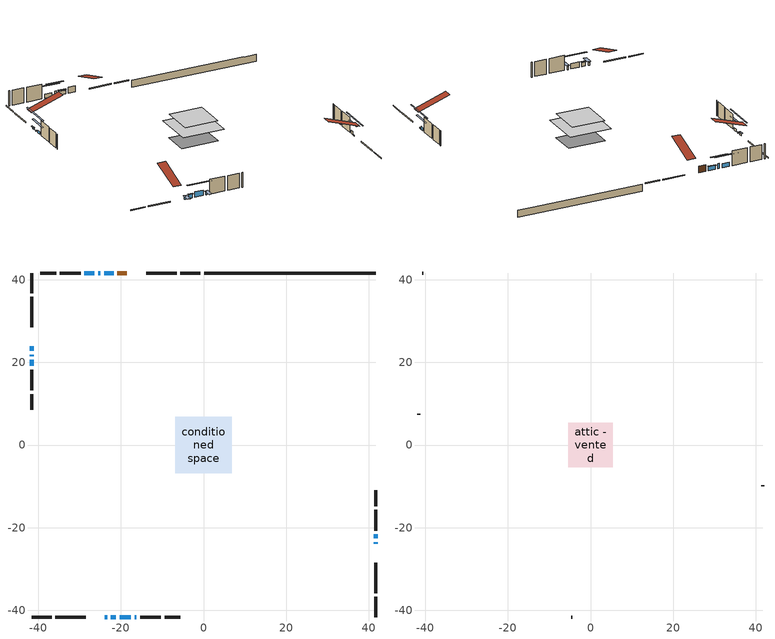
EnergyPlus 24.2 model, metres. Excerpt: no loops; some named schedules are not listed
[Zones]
conditioned space
 floor outside (Floor1 construction): -1.15,-1.15 -1.15,1.15 1.15,1.15 1.15,-1.15 z0.31
 floor adiabatic (AdiabaticFloorConstruction): -6.85,-6.85 -6.85,6.85 6.85,6.85 6.85,-6.85 z2.75
 floor foundation (Slab1 construction): -6.1,-4.27 -6.1,4.27 6.1,4.27 6.1,-4.27 z-1.98
 wall outside (RimJoist1 construction): -0.75,41.64 -5.6,41.64 / -41.64,-41.64 -36.78,-41.64 / -41.64,41.64 -41.64,36.78 / 41.64,-41.64 41.64,-36.78 z0.31:0.61
 wall outside (RimJoist2 construction): -6.53,41.64 -13.91,41.64 / -35.85,-41.64 -28.48,-41.64 / -41.64,35.85 -41.64,28.48 / 41.64,-35.85 41.64,-28.48 z0.31:0.61
 wall outside (AdiabaticWallConstruction 1): -18.52,41.64 -20.86,41.64 z0.31:2.34
 wall outside (AdiabaticWallConstruction): -23.86,-41.64 -23.35,-41.64 z0.31:1.23; -21.78,41.64 -24.05,41.64 z0.31:1.57; -22.42,-41.64 -21.25,-41.64 z0.31:1.61; -41.64,23.86 -41.64,22.77 z0.31:0.92; 41.64,-23.86 41.64,-23.56 / -41.64,21.84 -41.64,21.54 z0.31:0.65; -24.98,41.64 -25.49,41.64 z0.31:1.94; 41.64,-22.63 41.64,-21.63 z0.31:1.42; -26.42,41.64 -28.82,41.64 z0.31:1.64; -20.32,-41.64 -17.58,-41.64 z0.31:2.09; -16.65,-41.64 -16.29,-41.64 z0.31:1.33; -41.64,20.61 -41.64,19.19 z0.31:1.1
 wall outside (Wall1 construction): -29.75,41.64 -34.75,41.64 / -15.36,-41.64 -10.36,-41.64 / -41.64,18.27 -41.64,13.27 / 41.64,-20.7 41.64,-15.7 z0.31:5.19
 wall outside (Wall2 construction): -35.68,41.64 -39.54,41.64 / -9.43,-41.64 -5.57,-41.64 / -41.64,12.34 -41.64,8.47 / 41.64,-14.77 41.64,-10.91 z0.31:5.19
 wall foundation (FoundationWall1 construction): 0.18,41.64,-1.98 0.18,41.64,0.31 37.49,41.64,0.31 37.49,41.64,0.26 41.64,41.64,0.26 41.64,41.64,-1.98
 window (WindowConstruction 8): -23.86,-41.64 -23.35,-41.64 z0.31:1.22
 window (WindowConstruction 5): -21.78,41.64 -24.05,41.64 z0.31:1.57
 window (WindowConstruction 6): -22.42,-41.64 -21.25,-41.64 z0.31:1.61
 window (WindowConstruction 7): -41.64,23.86 -41.64,22.77 z0.31:0.92
 window (WindowConstruction 10): 41.64,-23.86 41.64,-23.56 z0.31:0.64
 window (WindowConstruction 11): -41.64,21.84 -41.64,21.54 z0.31:0.64
 window (WindowConstruction 9): -24.98,41.64 -25.49,41.64 z0.31:1.93
 window (WindowConstruction): 41.64,-22.63 41.64,-21.63 z0.31:1.42
 window (WindowConstruction 1): -26.42,41.64 -28.82,41.64 z0.31:1.64
 window (WindowConstruction 2): -20.32,-41.64 -17.58,-41.64 z0.31:2.09
 window (WindowConstruction 3): -16.65,-41.64 -16.29,-41.64 z0.31:1.32
 window (WindowConstruction 4): -41.64,20.61 -41.64,19.2 z0.31:1.1
 door (Door): -18.52,41.64 -20.86,41.64 z0.31:2.34
 ceiling adiabatic (AdiabaticFloorConstruction): 6.85,-6.85 6.85,6.85 -6.85,6.85 -6.85,-6.85 z2.75
attic - vented
 floor to conditioned space (Floor2 construction Reversed): -5.38,-5.38 -5.38,5.38 5.38,5.38 5.38,-5.38 z5.19
 wall outside (Wall3 construction): -40.47,41.64 -40.71,41.64 / -4.64,-41.64 -4.4,-41.64 / -41.64,7.55 -41.64,7.31 / 41.64,-9.98 41.64,-9.74 z0.31:5.19
 roof outside (Roof1 construction): -17.6,41.64,5.19 -17.6,31.16,8.68 -14.83,31.16,8.68 -14.83,41.64,5.19; -24.79,-41.64,5.19 -24.79,-31.16,8.68 -27.55,-31.16,8.68 -27.55,-41.64,5.19; -41.64,24.79,5.19 -31.16,24.79,8.68 -31.16,27.55,8.68 -41.64,27.55,5.19; 41.64,-24.79,5.19 31.16,-24.79,8.68 31.16,-27.55,8.68 41.64,-27.55,5.19
shading: -23.05,-41.64 -24.16,-41.64 -24.16,-44.38 -23.05,-44.38 z1.52; -24.25,41.64 -21.58,41.64 -21.58,42.05 -24.25,42.05 z1.77; -21.05,-41.64 -22.62,-41.64 -22.62,-42.05 -21.05,-42.05 z1.81; -41.64,22.57 -41.64,24.06 -42.05,24.06 -42.05,22.57 z1.12; 41.64,-18.31 41.64,-29.11 42.05,-29.11 42.05,-18.31 z5.89; -41.64,16.29 -41.64,27.09 -42.05,27.09 -42.05,16.29 z5.89; -28.13,41.64 -22.34,41.64 -22.34,42.05 -28.13,42.05 z4.57; 41.64,-18.99 41.64,-25.27 42.05,-25.27 42.05,-18.99 z4.06; -31.46,41.64 -23.78,41.64 -23.78,42.05 -31.46,42.05 z4.28; -14.94,-41.64 -22.96,-41.64 -22.96,-42.05 -14.94,-42.05 z4.73; -15.99,-41.64 -16.95,-41.64 -16.95,-44.38 -15.99,-44.38 z1.62; -41.64,16.56 -41.64,23.25 -42.05,23.25 -42.05,16.56 z3.74
[Building]
Building 1: Terrain=Suburbs
[Site:Location]
Regina Intl AP_SK: Latitude {deg}=50.43; Longitude {deg}=-104.67; Time Zone {hr}=-6; Elevation {m}=578; Keep Site Location Information=Yes
[Site:GroundTemperature:Shallow]
-2.28208, -4.75844, -4.95676, -3.7816, 0.936024, 5.63167, 9.70254, 12.2813, 12.5004, 10.403, 6.43594, 1.88434
[Site:WaterMainsTemperature]
Calculation Method=Schedule; Temperature Schedule=mains temperature schedule
[Material] Roughness=Rough; Thermal Absorptance=0.9
Name | Thickness {m} | Conductivity {W/m-K} | Density {kg/m3} | Specific Heat {J/kg-K} | Solar Absorptance | Visible Absorptance
asphalt or fiberglass shingles | 0.00635 | 0.162714 | 1121.4 | 1465.45 | 0.84 | 0.84
ceiling loosefill ins | 0.338667 | 0.0480833 | 16.02 | 1046.75 | 0.7 | 0.7
ceiling stud and cavity | 0.1397 | 1.18408 | 65.682 | 1177.47 | 0.7 | 0.7
concrete 4.0 in. | 0.1016 | 1.803125 | 2242.8 | 837.4 | 0.7 | 0.7
concrete 8.0 in. | 0.2032 | 1.803125 | 2242.8 | 837.4 | 0.7 | 0.7
door material | 0.04445 | 0.0451087 | 512.64 | 1214.23 | 0.7 | 0.7
exterior vertical ins | 0.0474939 | 0.029427 | 32.04 | 1214.23 | 0.7 | 0.7
floor covering | 0.0127 | 0.0433444 | 54.468 | 1339.84 | 0.6 | 0.6
floor rigid ins; rim joist rigid ins; wall rigid ins | 0.051816 | 0.029427 | 32.04 | 1214.23 | 0.7 | 0.7
floor rigid ins 1; wall rigid ins 1 | 0.512978 | 0.029427 | 32.04 | 1214.23 | 0.7 | 0.7
floor stud and cavity | 0.1397 | 0.0878408 | 92.3553 | 1139.71 | 0.7 | 0.7
floor stud and cavity 1 | 0.1397 | 1.75129 | 37.0049 | 1207.88 | 0.7 | 0.7
furniture material conditioned space 1 | 0.1524 | 0.115458 | 640.8 | 1214.23 | 0.6 | 0.6
gypsum board | 0.0127 | 0.160291 | 801 | 837.4 | 0.6 | 0.6
gypsum board 1 | 0.0127 | 0.160291 | 801 | 837.4 | 0.7 | 0.7
osb sheathing 0.5 in. | 0.0127 | 0.115458 | 512.64 | 1214.23 | 0.7 | 0.7
osb sheathing 0.75 in. | 0.01905 | 0.115458 | 512.64 | 1214.23 | 0.7 | 0.7
osb sheathing 2.0 in. | 0.0508 | 0.115458 | 512.64 | 1214.23 | 0.7 | 0.7
rim joist stud and cavity | 0.0508 | 0.0443451 | 125.044 | 1163.47 | 0.6 | 0.6
wall stud and cavity | 0.1397 | 0.252675 | 139.0536 | 1170.24 | 0.7 | 0.7
wall stud and cavity 1 | 0.1397 | 0.266242 | 139.0536 | 1170.24 | 0.7 | 0.7
wall stud and cavity 2 | 0.0889 | 6.1454 | 50.32683 | 1063.81 | 0.6 | 0.6
wall stud and cavity 3 | 0.0889 | 0.380278 | 52.3479 | 1209.89 | 0.7 | 0.7
wall stud and cavity 4 | 0.0889 | 0.391764 | 83.0341 | 1211.67 | 0.7 | 0.7
wood siding | 0.0254 | 0.102417 | 544.68 | 1172.36 | 0.4 | 0.4
wood siding 1 | 0.00254 | 0.102417 | 544.68 | 1172.36 | 0.4 | 0.4
wood siding 2; wood siding 3; wood siding 4 | 0.0254 | 0.102417 | 544.68 | 1172.36 | 0.7 | 0.7
[WindowMaterial:SimpleGlazingSystem]
Name | U-Factor {W/m2-K} | Solar Heat Gain Coefficient
WindowMaterial | 2.93496 | 0.65
WindowMaterial 1 | 2.91679 | 0.67
WindowMaterial 10 | 3.26144 | 0.43
WindowMaterial 2 | 2.875907 | 0.71
WindowMaterial 3 | 3.0383 | 0.55
WindowMaterial 4 | 2.975272 | 0.61
WindowMaterial 5 | 2.9219 | 0.66
WindowMaterial 6 | 2.91963 | 0.67
WindowMaterial 7 | 3.0082 | 0.57
WindowMaterial 8 | 4.49016 | 0.64
WindowMaterial 9 | 4.50663 | 0.66
[Construction]
AdiabaticFloorConstruction: floor stud and cavity 1, floor rigid ins 1, osb sheathing 0.75 in., floor covering
AdiabaticWallConstruction: wood siding 3, wall rigid ins 1, wall stud and cavity 3, gypsum board
AdiabaticWallConstruction 1: wood siding 4, wall rigid ins 1, wall stud and cavity 3, gypsum board
Door: door material
Floor1 construction: floor stud and cavity, floor rigid ins, osb sheathing 0.75 in., floor covering
Floor2 construction Reversed: gypsum board, ceiling stud and cavity, ceiling loosefill ins
FoundationWall1 construction: concrete 8.0 in., gypsum board 1
furniture construction conditioned space 1: furniture material conditioned space 1
PartitionWallConstruction: gypsum board, wall stud and cavity 4, gypsum board
RimJoist1 construction; RimJoist2 construction: wood siding 2, rim joist rigid ins, osb sheathing 2.0 in., rim joist stud and cavity
Roof1 construction: asphalt or fiberglass shingles
Slab1 construction: concrete 4.0 in.
Wall1 construction: wood siding, wall rigid ins, osb sheathing 0.5 in., wall stud and cavity, gypsum board
Wall2 construction: wood siding, wall rigid ins, osb sheathing 0.5 in., wall stud and cavity 1, gypsum board
Wall3 construction: wood siding 1, wall stud and cavity 2
WindowConstruction: WindowMaterial
WindowConstruction 1: WindowMaterial 1
WindowConstruction 10; WindowConstruction 11: WindowMaterial 10
WindowConstruction 2: WindowMaterial 2
WindowConstruction 3: WindowMaterial 3
WindowConstruction 4: WindowMaterial 4
WindowConstruction 5: WindowMaterial 5
WindowConstruction 6: WindowMaterial 6
WindowConstruction 7: WindowMaterial 7
WindowConstruction 8: WindowMaterial 8
WindowConstruction 9: WindowMaterial 9
[Zone] Multiplier=1; Part of Total Floor Area=Yes
Name | Volume {m3}
attic - vented | 65.6002
conditioned space | 728.8
[Space]
Name | Zone | Volume {m3}
attic - vented 1 | attic - vented | 65.6002
conditioned space 1 | conditioned space | 728.8
[ZoneInfiltration:EffectiveLeakageArea]
infil attic - vented 1: Zone or Space=attic - vented 1; Schedule=Always On Discrete; Effective Air Leakage Area {cm2}=3654; Stack Coefficient=0.00058198; Wind Coefficient=1.62995e-05
[ZoneMixing]
whole house fan mix: Zone or Space=attic - vented; Schedule=Always On Continuous; Design Flow Rate Calculation Method=Flow/Zone; Design Flow Rate {m3/s}=0; Source Zone or Space=conditioned space
[SurfaceProperty:ExposedFoundationPerimeter]
Slab1: Exposed Perimeter Calculation Method=TotalExposedPerimeter; Total Exposed Perimeter {m}=41.454
[InternalMass] Zone or ZoneList=conditioned space; Space or SpaceList=conditioned space 1
Name | Construction | Surface Area {m2}
furniture mass conditioned space 1 | furniture construction conditioned space 1 | 118.724
partition wall mass | PartitionWallConstruction | 296.81
[Lights]
interior lighting: Zone or ZoneList or Space or SpaceList=conditioned space 1; Schedule=interior lighting schedule; Design Level Calculation Method=LightingLevel; Lighting Level {W}=343.2; Return Air Fraction=0; Fraction Radiant=0.6; Fraction Visible=0.2; Fraction Replaceable=1
[People]
occupants: Zone or ZoneList or Space or SpaceList=conditioned space 1; Number of People Schedule=occupants schedule; Number of People Calculation Method=People; Number of People=3; Fraction Radiant=0.314171; Sensible Heat Fraction=0.56303; Activity Level Schedule=occupants activity schedule; Carbon Dioxide Generation Rate {m3/s-W}=0; Enable ASHRAE 55 Comfort Warnings=No; Mean Radiant Temperature Calculation Type=EnclosureAveraged
[ElectricEquipment] Zone or ZoneList or Space or SpaceList=conditioned space 1; Design Level Calculation Method=EquipmentLevel
Name | Schedule | Design Level {W} | Fraction Latent | Fraction Radiant | Fraction Lost
clothes dryer | clothes dryer schedule | 140.772 | 0.015 | 0.081 | 0.85
clothes washer | clothes washer schedule | 32.1985 | 0.03 | 0.162 | 0.7
cooking range | cooking range schedule | 215.147 | 0.08 | 0.432 | 0.2
dishwasher | dishwasher schedule | 66.8632 | 0.3 | 0.18 | 0.4
fridge | fridge schedule | 72.9452 | 0 | 0.6 | 0
mech vent house fan | mech vent house fan schedule | 135 | 0 | 0 | 0.537037
mech vent house fan cfis | mech vent house fan cfis schedule | 0 | 0 | 0 | 0
misc plug loads | misc plug loads schedule | 494.7 | 0.045 | 0.513 | 0.1
whole house fan | Always On Discrete | 0 | 0 | 0 | 1
[OtherEquipment] Zone or ZoneList or Space or SpaceList=conditioned space 1; Design Level Calculation Method=EquipmentLevel
Name | Fuel Type | Schedule | Design Level {W} | Fraction Latent | Fraction Radiant | Fraction Lost
clothes dryer 1 | Electricity | clothes dryer schedule | 0 | 0.015 | 0.081 | 0.85
cooking range 1 | Electricity | cooking range schedule | 0 | 0.08 | 0.432 | 0.2
general water use latent | None | general water use schedule | 62.594 | 1 | 0 | 0
general water use sensible | None | general water use schedule | -61.6891 | 0 | 0.6 | 0
mech vent house fan latent load | None | Always On Discrete | 0 | 1 | 0 | 0
mech vent house fan sensible load | None | Always On Discrete | 0 | 0 | 0 | 0
water heater energy adjustment1 | NaturalGas | Always On Discrete | 0.01 | 0 | 0 | 1
[ZoneInfiltration:DesignFlowRate] Zone or ZoneList or Space or SpaceList=conditioned space 1; Schedule=Always On Discrete; Design Flow Rate Calculation Method=Flow/Zone; Design Flow Rate {m3/s}=0
infil flow; natural vent flow; whole house fan flow
[Foundation:Kiva]
Foundation Kiva 1: Initial Indoor Air Temperature {C}=21; Wall Height Above Grade {m}=0.309982; Wall Depth Below Slab {m}=0.2032; Custom Block Material Name 1=exterior vertical ins; Custom Block Depth 1 {m}=2.28999; Custom Block X Position 1 {m}=0.2159; Custom Block Z Position 1 {m}=0
[Foundation:Kiva:Settings]
Soil Conductivity {W/m-K}=0.849921; Soil Density {kg/m3}=1842.3; Soil Specific Heat {J/kg-K}=418.7; Ground Solar Absorptivity=0.9; Ground Thermal Absorptivity=0.9; Ground Surface Roughness {m}=0.03; Far-Field Width {m}=40; Deep-Ground Boundary Condition=ZeroFlux; Deep-Ground Depth {m}=40; Minimum Cell Dimension {m}=0.2; Maximum Cell Growth Coefficient=3; Simulation Timestep=Timestep
[Exterior:Lights]
exterior lighting: Schedule=exterior lighting schedule; Design Level {W}=75.6
[Schedule:Constant]
Name | Hourly Value
Always On Continuous; mech vent house fan schedule; mech vent house fan cfis schedule; Always On Discrete | 1
occupants activity schedule | 117.228
fridge schedule | 0
[Schedule:Week:Daily]
interior lighting schedule Week Rule - Jan1-Jan27: interior lighting schedule day, interior lighting schedule day, interior lighting schedule day, interior lighting schedule day, interior lighting schedule day, interior lighting schedule day, interior lighting schedule day, interior lighting schedule default day, interior lighting schedule default day, interior lighting schedule default day, interior lighting schedule default day, interior lighting schedule default day
interior lighting schedule Week Rule - Jan28-Feb3: interior lighting schedule day, interior lighting schedule day, interior lighting schedule day, interior lighting schedule day, interior lighting schedule day 1, interior lighting schedule day 1, interior lighting schedule day 1, interior lighting schedule default day, interior lighting schedule default day, interior lighting schedule default day, interior lighting schedule default day, interior lighting schedule default day
interior lighting schedule Week Rule - Feb4-Feb24: interior lighting schedule day 1, interior lighting schedule day 1, interior lighting schedule day 1, interior lighting schedule day 1, interior lighting schedule day 1, interior lighting schedule day 1, interior lighting schedule day 1, interior lighting schedule default day, interior lighting schedule default day, interior lighting schedule default day, interior lighting schedule default day, interior lighting schedule default day
interior lighting schedule Week Rule - Feb25-Mar3: interior lighting schedule day 1, interior lighting schedule day 1, interior lighting schedule day 1, interior lighting schedule day 1, interior lighting schedule day 2, interior lighting schedule day 2, interior lighting schedule day 2, interior lighting schedule default day, interior lighting schedule default day, interior lighting schedule default day, interior lighting schedule default day, interior lighting schedule default day
interior lighting schedule Week Rule - Mar4-Mar31: interior lighting schedule day 2, interior lighting schedule day 2, interior lighting schedule day 2, interior lighting schedule day 2, interior lighting schedule day 2, interior lighting schedule day 2, interior lighting schedule day 2, interior lighting schedule default day, interior lighting schedule default day, interior lighting schedule default day, interior lighting schedule default day, interior lighting schedule default day
interior lighting schedule Week Rule - Apr1-Apr28: interior lighting schedule day 3, interior lighting schedule day 3, interior lighting schedule day 3, interior lighting schedule day 3, interior lighting schedule day 3, interior lighting schedule day 3, interior lighting schedule day 3, interior lighting schedule default day, interior lighting schedule default day, interior lighting schedule default day, interior lighting schedule default day, interior lighting schedule default day
interior lighting schedule Week Rule - Apr29-May5: interior lighting schedule day 3, interior lighting schedule day 3, interior lighting schedule day 4, interior lighting schedule day 4, interior lighting schedule day 4, interior lighting schedule day 4, interior lighting schedule day 4, interior lighting schedule default day, interior lighting schedule default day, interior lighting schedule default day, interior lighting schedule default day, interior lighting schedule default day
interior lighting schedule Week Rule - May6-May26: interior lighting schedule day 4, interior lighting schedule day 4, interior lighting schedule day 4, interior lighting schedule day 4, interior lighting schedule day 4, interior lighting schedule day 4, interior lighting schedule day 4, interior lighting schedule default day, interior lighting schedule default day, interior lighting schedule default day, interior lighting schedule default day, interior lighting schedule default day
interior lighting schedule Week Rule - May27-Jun2: interior lighting schedule day 4, interior lighting schedule day 4, interior lighting schedule day 4, interior lighting schedule day 4, interior lighting schedule day 4, interior lighting schedule day 5, interior lighting schedule day 5, interior lighting schedule default day, interior lighting schedule default day, interior lighting schedule default day, interior lighting schedule default day, interior lighting schedule default day
interior lighting schedule Week Rule - Jun3-Jun30: interior lighting schedule day 5, interior lighting schedule day 5, interior lighting schedule day 5, interior lighting schedule day 5, interior lighting schedule day 5, interior lighting schedule day 5, interior lighting schedule day 5, interior lighting schedule default day, interior lighting schedule default day, interior lighting schedule default day, interior lighting schedule default day, interior lighting schedule default day
interior lighting schedule Week Rule - Jul1-Jul28: interior lighting schedule day 6, interior lighting schedule day 6, interior lighting schedule day 6, interior lighting schedule day 6, interior lighting schedule day 6, interior lighting schedule day 6, interior lighting schedule day 6, interior lighting schedule default day, interior lighting schedule default day, interior lighting schedule default day, interior lighting schedule default day, interior lighting schedule default day
interior lighting schedule Week Rule - Jul29-Aug4: interior lighting schedule day 6, interior lighting schedule day 6, interior lighting schedule day 6, interior lighting schedule day 7, interior lighting schedule day 7, interior lighting schedule day 7, interior lighting schedule day 7, interior lighting schedule default day, interior lighting schedule default day, interior lighting schedule default day, interior lighting schedule default day, interior lighting schedule default day
interior lighting schedule Week Rule - Aug5-Aug25: interior lighting schedule day 7, interior lighting schedule day 7, interior lighting schedule day 7, interior lighting schedule day 7, interior lighting schedule day 7, interior lighting schedule day 7, interior lighting schedule day 7, interior lighting schedule default day, interior lighting schedule default day, interior lighting schedule default day, interior lighting schedule default day, interior lighting schedule default day
interior lighting schedule Week Rule - Aug26-Sep1: interior lighting schedule day 7, interior lighting schedule day 7, interior lighting schedule day 7, interior lighting schedule day 7, interior lighting schedule day 7, interior lighting schedule day 7, interior lighting schedule day 8, interior lighting schedule default day, interior lighting schedule default day, interior lighting schedule default day, interior lighting schedule default day, interior lighting schedule default day
interior lighting schedule Week Rule - Sep2-Sep29: interior lighting schedule day 8, interior lighting schedule day 8, interior lighting schedule day 8, interior lighting schedule day 8, interior lighting schedule day 8, interior lighting schedule day 8, interior lighting schedule day 8, interior lighting schedule default day, interior lighting schedule default day, interior lighting schedule default day, interior lighting schedule default day, interior lighting schedule default day
interior lighting schedule Week Rule - Sep30-Oct6: interior lighting schedule day 8, interior lighting schedule day 9, interior lighting schedule day 9, interior lighting schedule day 9, interior lighting schedule day 9, interior lighting schedule day 9, interior lighting schedule day 9, interior lighting schedule default day, interior lighting schedule default day, interior lighting schedule default day, interior lighting schedule default day, interior lighting schedule default day
interior lighting schedule Week Rule - Oct7-Oct27: interior lighting schedule day 9, interior lighting schedule day 9, interior lighting schedule day 9, interior lighting schedule day 9, interior lighting schedule day 9, interior lighting schedule day 9, interior lighting schedule day 9, interior lighting schedule default day, interior lighting schedule default day, interior lighting schedule default day, interior lighting schedule default day, interior lighting schedule default day
interior lighting schedule Week Rule - Oct28-Nov3: interior lighting schedule day 9, interior lighting schedule day 9, interior lighting schedule day 9, interior lighting schedule day 9, interior lighting schedule day 10, interior lighting schedule day 10, interior lighting schedule day 10, interior lighting schedule default day, interior lighting schedule default day, interior lighting schedule default day, interior lighting schedule default day, interior lighting schedule default day
interior lighting schedule Week Rule - Nov4-Nov24: interior lighting schedule day 10, interior lighting schedule day 10, interior lighting schedule day 10, interior lighting schedule day 10, interior lighting schedule day 10, interior lighting schedule day 10, interior lighting schedule day 10, interior lighting schedule default day, interior lighting schedule default day, interior lighting schedule default day, interior lighting schedule default day, interior lighting schedule default day
interior lighting schedule Week Rule - Nov25-Dec1: interior lighting schedule day 10, interior lighting schedule day 10, interior lighting schedule day 10, interior lighting schedule day 10, interior lighting schedule day 10, interior lighting schedule day 10, interior lighting schedule day 11, interior lighting schedule default day, interior lighting schedule default day, interior lighting schedule default day, interior lighting schedule default day, interior lighting schedule default day
interior lighting schedule Week Rule - Dec2-Dec31: interior lighting schedule day 11, interior lighting schedule day 11, interior lighting schedule day 11, interior lighting schedule day 11, interior lighting schedule day 11, interior lighting schedule day 11, interior lighting schedule day 11, interior lighting schedule default day, interior lighting schedule default day, interior lighting schedule default day, interior lighting schedule default day, interior lighting schedule default day
occupants schedule Week Rule - Jan1-Dec31: occupants schedule day, occupants schedule day, occupants schedule day, occupants schedule day, occupants schedule day, occupants schedule day, occupants schedule day, occupants schedule default day, occupants schedule default day, occupants schedule default day, occupants schedule default day, occupants schedule default day
clothes dryer schedule Week Rule - Jan1-Dec31: clothes dryer schedule day, clothes dryer schedule day, clothes dryer schedule day, clothes dryer schedule day, clothes dryer schedule day, clothes dryer schedule day, clothes dryer schedule day, clothes dryer schedule default day, clothes dryer schedule default day, clothes dryer schedule default day, clothes dryer schedule default day, clothes dryer schedule default day
clothes washer schedule Week Rule - Jan1-Dec31: clothes washer schedule day, clothes washer schedule day, clothes washer schedule day, clothes washer schedule day, clothes washer schedule day, clothes washer schedule day, clothes washer schedule day, clothes washer schedule default day, clothes washer schedule default day, clothes washer schedule default day, clothes washer schedule default day, clothes washer schedule default day
cooking range schedule Week Rule - Jan1-Dec31: cooking range schedule day, cooking range schedule day, cooking range schedule day, cooking range schedule day, cooking range schedule day, cooking range schedule day, cooking range schedule day, cooking range schedule default day, cooking range schedule default day, cooking range schedule default day, cooking range schedule default day, cooking range schedule default day
dishwasher schedule Week Rule - Jan1-Dec31: dishwasher schedule day, dishwasher schedule day, dishwasher schedule day, dishwasher schedule day, dishwasher schedule day, dishwasher schedule day, dishwasher schedule day, dishwasher schedule default day, dishwasher schedule default day, dishwasher schedule default day, dishwasher schedule default day, dishwasher schedule default day
misc plug loads schedule Week Rule - Jan1-Dec31: misc plug loads schedule day, misc plug loads schedule day, misc plug loads schedule day, misc plug loads schedule day, misc plug loads schedule day, misc plug loads schedule day, misc plug loads schedule day, misc plug loads schedule default day, misc plug loads schedule default day, misc plug loads schedule default day, misc plug loads schedule default day, misc plug loads schedule default day
general water use schedule Week Rule - Jan1-Dec31: general water use schedule day, general water use schedule day, general water use schedule day, general water use schedule day, general water use schedule day, general water use schedule day, general water use schedule day, general water use schedule default day, general water use schedule default day, general water use schedule default day, general water use schedule default day, general water use schedule default day
exterior lighting schedule Week Rule - Jan1-Jan27: exterior lighting schedule day, exterior lighting schedule day, exterior lighting schedule day, exterior lighting schedule day, exterior lighting schedule day, exterior lighting schedule day, exterior lighting schedule day, exterior lighting schedule default day, exterior lighting schedule default day, exterior lighting schedule default day, exterior lighting schedule default day, exterior lighting schedule default day
exterior lighting schedule Week Rule - Jan28-Feb3: exterior lighting schedule day, exterior lighting schedule day, exterior lighting schedule day, exterior lighting schedule day, exterior lighting schedule day 1, exterior lighting schedule day 1, exterior lighting schedule day 1, exterior lighting schedule default day, exterior lighting schedule default day, exterior lighting schedule default day, exterior lighting schedule default day, exterior lighting schedule default day
exterior lighting schedule Week Rule - Feb4-Feb24: exterior lighting schedule day 1, exterior lighting schedule day 1, exterior lighting schedule day 1, exterior lighting schedule day 1, exterior lighting schedule day 1, exterior lighting schedule day 1, exterior lighting schedule day 1, exterior lighting schedule default day, exterior lighting schedule default day, exterior lighting schedule default day, exterior lighting schedule default day, exterior lighting schedule default day
exterior lighting schedule Week Rule - Feb25-Mar3: exterior lighting schedule day 1, exterior lighting schedule day 1, exterior lighting schedule day 1, exterior lighting schedule day 1, exterior lighting schedule day 2, exterior lighting schedule day 2, exterior lighting schedule day 2, exterior lighting schedule default day, exterior lighting schedule default day, exterior lighting schedule default day, exterior lighting schedule default day, exterior lighting schedule default day
exterior lighting schedule Week Rule - Mar4-Mar31: exterior lighting schedule day 2, exterior lighting schedule day 2, exterior lighting schedule day 2, exterior lighting schedule day 2, exterior lighting schedule day 2, exterior lighting schedule day 2, exterior lighting schedule day 2, exterior lighting schedule default day, exterior lighting schedule default day, exterior lighting schedule default day, exterior lighting schedule default day, exterior lighting schedule default day
exterior lighting schedule Week Rule - Apr1-Apr28: exterior lighting schedule day 3, exterior lighting schedule day 3, exterior lighting schedule day 3, exterior lighting schedule day 3, exterior lighting schedule day 3, exterior lighting schedule day 3, exterior lighting schedule day 3, exterior lighting schedule default day, exterior lighting schedule default day, exterior lighting schedule default day, exterior lighting schedule default day, exterior lighting schedule default day
exterior lighting schedule Week Rule - Apr29-May5: exterior lighting schedule day 3, exterior lighting schedule day 3, exterior lighting schedule day 4, exterior lighting schedule day 4, exterior lighting schedule day 4, exterior lighting schedule day 4, exterior lighting schedule day 4, exterior lighting schedule default day, exterior lighting schedule default day, exterior lighting schedule default day, exterior lighting schedule default day, exterior lighting schedule default day
exterior lighting schedule Week Rule - May6-May26: exterior lighting schedule day 4, exterior lighting schedule day 4, exterior lighting schedule day 4, exterior lighting schedule day 4, exterior lighting schedule day 4, exterior lighting schedule day 4, exterior lighting schedule day 4, exterior lighting schedule default day, exterior lighting schedule default day, exterior lighting schedule default day, exterior lighting schedule default day, exterior lighting schedule default day
exterior lighting schedule Week Rule - May27-Jun2: exterior lighting schedule day 4, exterior lighting schedule day 4, exterior lighting schedule day 4, exterior lighting schedule day 4, exterior lighting schedule day 4, exterior lighting schedule day 5, exterior lighting schedule day 5, exterior lighting schedule default day, exterior lighting schedule default day, exterior lighting schedule default day, exterior lighting schedule default day, exterior lighting schedule default day
exterior lighting schedule Week Rule - Jun3-Jun30: exterior lighting schedule day 5, exterior lighting schedule day 5, exterior lighting schedule day 5, exterior lighting schedule day 5, exterior lighting schedule day 5, exterior lighting schedule day 5, exterior lighting schedule day 5, exterior lighting schedule default day, exterior lighting schedule default day, exterior lighting schedule default day, exterior lighting schedule default day, exterior lighting schedule default day
exterior lighting schedule Week Rule - Jul1-Jul28: exterior lighting schedule day 6, exterior lighting schedule day 6, exterior lighting schedule day 6, exterior lighting schedule day 6, exterior lighting schedule day 6, exterior lighting schedule day 6, exterior lighting schedule day 6, exterior lighting schedule default day, exterior lighting schedule default day, exterior lighting schedule default day, exterior lighting schedule default day, exterior lighting schedule default day
exterior lighting schedule Week Rule - Jul29-Aug4: exterior lighting schedule day 6, exterior lighting schedule day 6, exterior lighting schedule day 6, exterior lighting schedule day 7, exterior lighting schedule day 7, exterior lighting schedule day 7, exterior lighting schedule day 7, exterior lighting schedule default day, exterior lighting schedule default day, exterior lighting schedule default day, exterior lighting schedule default day, exterior lighting schedule default day
exterior lighting schedule Week Rule - Aug5-Aug25: exterior lighting schedule day 7, exterior lighting schedule day 7, exterior lighting schedule day 7, exterior lighting schedule day 7, exterior lighting schedule day 7, exterior lighting schedule day 7, exterior lighting schedule day 7, exterior lighting schedule default day, exterior lighting schedule default day, exterior lighting schedule default day, exterior lighting schedule default day, exterior lighting schedule default day
exterior lighting schedule Week Rule - Aug26-Sep1: exterior lighting schedule day 7, exterior lighting schedule day 7, exterior lighting schedule day 7, exterior lighting schedule day 7, exterior lighting schedule day 7, exterior lighting schedule day 7, exterior lighting schedule day 8, exterior lighting schedule default day, exterior lighting schedule default day, exterior lighting schedule default day, exterior lighting schedule default day, exterior lighting schedule default day
exterior lighting schedule Week Rule - Sep2-Sep29: exterior lighting schedule day 8, exterior lighting schedule day 8, exterior lighting schedule day 8, exterior lighting schedule day 8, exterior lighting schedule day 8, exterior lighting schedule day 8, exterior lighting schedule day 8, exterior lighting schedule default day, exterior lighting schedule default day, exterior lighting schedule default day, exterior lighting schedule default day, exterior lighting schedule default day
exterior lighting schedule Week Rule - Sep30-Oct6: exterior lighting schedule day 8, exterior lighting schedule day 9, exterior lighting schedule day 9, exterior lighting schedule day 9, exterior lighting schedule day 9, exterior lighting schedule day 9, exterior lighting schedule day 9, exterior lighting schedule default day, exterior lighting schedule default day, exterior lighting schedule default day, exterior lighting schedule default day, exterior lighting schedule default day
exterior lighting schedule Week Rule - Oct7-Oct27: exterior lighting schedule day 9, exterior lighting schedule day 9, exterior lighting schedule day 9, exterior lighting schedule day 9, exterior lighting schedule day 9, exterior lighting schedule day 9, exterior lighting schedule day 9, exterior lighting schedule default day, exterior lighting schedule default day, exterior lighting schedule default day, exterior lighting schedule default day, exterior lighting schedule default day
exterior lighting schedule Week Rule - Oct28-Nov3: exterior lighting schedule day 9, exterior lighting schedule day 9, exterior lighting schedule day 9, exterior lighting schedule day 9, exterior lighting schedule day 10, exterior lighting schedule day 10, exterior lighting schedule day 10, exterior lighting schedule default day, exterior lighting schedule default day, exterior lighting schedule default day, exterior lighting schedule default day, exterior lighting schedule default day
exterior lighting schedule Week Rule - Nov4-Nov24: exterior lighting schedule day 10, exterior lighting schedule day 10, exterior lighting schedule day 10, exterior lighting schedule day 10, exterior lighting schedule day 10, exterior lighting schedule day 10, exterior lighting schedule day 10, exterior lighting schedule default day, exterior lighting schedule default day, exterior lighting schedule default day, exterior lighting schedule default day, exterior lighting schedule default day
[Schedule:Year]
interior lighting schedule: interior lighting schedule Week Rule - Jan1-Jan27, 1, 1, 1, 27, interior lighting schedule Week Rule - Jan28-Feb3, 1, 28, 2, 3, interior lighting schedule Week Rule - Feb4-Feb24, 2, 4, 2, 24, interior lighting schedule Week Rule - Feb25-Mar3, 2, 25, 3, 3, interior lighting schedule Week Rule - Mar4-Mar31, 3, 4, 3, 31, interior lighting schedule Week Rule - Apr1-Apr28, 4, 1, 4, 28, interior lighting schedule Week Rule - Apr29-May5, 4, 29, 5, 5, interior lighting schedule Week Rule - May6-May26, 5, 6, 5, 26, interior lighting schedule Week Rule - May27-Jun2, 5, 27, 6, 2, interior lighting schedule Week Rule - Jun3-Jun30, 6, 3, 6, 30, interior lighting schedule Week Rule - Jul1-Jul28, 7, 1, 7, 28, interior lighting schedule Week Rule - Jul29-Aug4, 7, 29, 8, 4, interior lighting schedule Week Rule - Aug5-Aug25, 8, 5, 8, 25, interior lighting schedule Week Rule - Aug26-Sep1, 8, 26, 9, 1, interior lighting schedule Week Rule - Sep2-Sep29, 9, 2, 9, 29, interior lighting schedule Week Rule - Sep30-Oct6, 9, 30, 10, 6, interior lighting schedule Week Rule - Oct7-Oct27, 10, 7, 10, 27, interior lighting schedule Week Rule - Oct28-Nov3, 10, 28, 11, 3, interior lighting schedule Week Rule - Nov4-Nov24, 11, 4, 11, 24, interior lighting schedule Week Rule - Nov25-Dec1, 11, 25, 12, 1, interior lighting schedule Week Rule - Dec2-Dec31, 12, 2, 12, 31
occupants schedule: occupants schedule Week Rule - Jan1-Dec31, 1, 1, 12, 31
clothes dryer schedule: clothes dryer schedule Week Rule - Jan1-Dec31, 1, 1, 12, 31
clothes washer schedule: clothes washer schedule Week Rule - Jan1-Dec31, 1, 1, 12, 31
cooking range schedule: cooking range schedule Week Rule - Jan1-Dec31, 1, 1, 12, 31
dishwasher schedule: dishwasher schedule Week Rule - Jan1-Dec31, 1, 1, 12, 31
misc plug loads schedule: misc plug loads schedule Week Rule - Jan1-Dec31, 1, 1, 12, 31
general water use schedule: general water use schedule Week Rule - Jan1-Dec31, 1, 1, 12, 31
exterior lighting schedule: exterior lighting schedule Week Rule - Jan1-Jan27, 1, 1, 1, 27, exterior lighting schedule Week Rule - Jan28-Feb3, 1, 28, 2, 3, exterior lighting schedule Week Rule - Feb4-Feb24, 2, 4, 2, 24, exterior lighting schedule Week Rule - Feb25-Mar3, 2, 25, 3, 3, exterior lighting schedule Week Rule - Mar4-Mar31, 3, 4, 3, 31, exterior lighting schedule Week Rule - Apr1-Apr28, 4, 1, 4, 28, exterior lighting schedule Week Rule - Apr29-May5, 4, 29, 5, 5, exterior lighting schedule Week Rule - May6-May26, 5, 6, 5, 26, exterior lighting schedule Week Rule - May27-Jun2, 5, 27, 6, 2, exterior lighting schedule Week Rule - Jun3-Jun30, 6, 3, 6, 30, exterior lighting schedule Week Rule - Jul1-Jul28, 7, 1, 7, 28, exterior lighting schedule Week Rule - Jul29-Aug4, 7, 29, 8, 4, exterior lighting schedule Week Rule - Aug5-Aug25, 8, 5, 8, 25, exterior lighting schedule Week Rule - Aug26-Sep1, 8, 26, 9, 1, exterior lighting schedule Week Rule - Sep2-Sep29, 9, 2, 9, 29, exterior lighting schedule Week Rule - Sep30-Oct6, 9, 30, 10, 6, exterior lighting schedule Week Rule - Oct7-Oct27, 10, 7, 10, 27, exterior lighting schedule Week Rule - Oct28-Nov3, 10, 28, 11, 3, exterior lighting schedule Week Rule - Nov4-Nov24, 11, 4, 11, 24, exterior lighting schedule Week Rule - Nov25-Dec1, 11, 25, 12, 1, exterior lighting schedule Week Rule - Dec2-Dec31, 12, 2, 12, 31
[Schedule:Compact]
mains temperature schedule: Through: 01/01, For: AllDays, Until: 24:00, 3.64167, Through: 01/02, For: AllDays, Until: 24:00, 3.56444, Through: 01/03, For: AllDays, Until: 24:00, 3.48833, Through: 01/04, For: AllDays, Until: 24:00, 3.41333, Through: 01/05, For: AllDays, Until: 24:00, 3.33944, Through: 01/06, For: AllDays, Until: 24:00, 3.26667, Through: 01/07, For: AllDays, Until: 24:00, 3.195, Through: 01/08, For: AllDays, Until: 24:00, 3.12444, Through: 01/09, For: AllDays, Until: 24:00, 3.055, Through: 01/10, For: AllDays, Until: 24:00, 2.98611, Through: 01/11, For: AllDays, Until: 24:00, 2.91944, Through: 01/12, For: AllDays, Until: 24:00, 2.85333, Through: 01/13, For: AllDays, Until: 24:00, 2.78833, Through: 01/14, For: AllDays, Until: 24:00, 2.725, Through: 01/15, For: AllDays, Until: 24:00, 2.66222, Through: 01/16, For: AllDays, Until: 24:00, 2.60111, Through: 01/17, For: AllDays, Until: 24:00, 2.54167, Through: 01/18, For: AllDays, Until: 24:00, 2.48333, Through: 01/19, For: AllDays, Until: 24:00, 2.42611, Through: 01/20, For: AllDays, Until: 24:00, 2.37, Through: 01/21, For: AllDays, Until: 24:00, 2.31556, Through: 01/22, For: AllDays, Until: 24:00, 2.26278, Through: 01/23, For: AllDays, Until: 24:00, 2.21111, Through: 01/24, For: AllDays, Until: 24:00, 2.16056, Through: 01/25, For: AllDays, Until: 24:00, 2.11167, Through: 01/26, For: AllDays, Until: 24:00, 2.06444, Through: 01/27, For: AllDays, Until: 24:00, 2.01833, Through: 01/28, For: AllDays, Until: 24:00, 1.97389, Through: 01/29, For: AllDays, Until: 24:00, 1.93056, Through: 01/30, For: AllDays, Until: 24:00, 1.88889, Through: 01/31, For: AllDays, Until: 24:00, 1.84889, Through: 02/01, For: AllDays, Until: 24:00, 1.81056, Through: 02/02, For: AllDays, Until: 24:00, 1.77333, Through: 02/03, For: AllDays, Until: 24:00, 1.73778, Through: 02/04, For: AllDays, Until: 24:00, 1.70389, Through: 02/05, For: AllDays, Until: 24:00, 1.67167, Through: 02/06, For: AllDays, Until: 24:00, 1.64056, Through: 02/07, For: AllDays, Until: 24:00, 1.61111, Through: 02/08, For: AllDays, Until: 24:00, 1.58333, Through: 02/09, For: AllDays, Until: 24:00, 1.55722, Through: 02/10, For: AllDays, Until: 24:00, 1.53278, Through: 02/11, For: AllDays, Until: 24:00, 1.51, Through: 02/12, For: AllDays, Until: 24:00, 1.48889, Through: 02/13, For: AllDays, Until: 24:00, 1.46889, Through: 02/14, For: AllDays, Until: 24:00, 1.45111, Through: 02/15, For: AllDays, Until: 24:00, 1.43444, Through: 02/16, For: AllDays, Until: 24:00, 1.41944, Through: 02/17, For: AllDays, Until: 24:00, 1.40667, Through: 02/18, For: AllDays, Until: 24:00, 1.395, Through: 02/19, For: AllDays, Until: 24:00, 1.385, Through: 02/20, For: AllDays, Until: 24:00, 1.37667, Through: 02/21, For: AllDays, Until: 24:00, 1.37, Through: 02/22, For: AllDays, Until: 24:00, 1.365, Through: 02/23, For: AllDays, Until: 24:00, 1.36167, Through: 02/24, For: AllDays, Until: 24:00, 1.36, Through: 02/25, For: AllDays, Until: 24:00, 1.36, Through: 02/26, For: AllDays, Until: 24:00, 1.36167, Through: 02/27, For: AllDays, Until: 24:00, 1.365, Through: 02/28, For: AllDays, Until: 24:00, 1.37, Through: 03/01, For: AllDays, Until: 24:00, 1.37667, Through: 03/02, For: AllDays, Until: 24:00, 1.385, Through: 03/03, For: AllDays, Until: 24:00, 1.395, Through: 03/04, For: AllDays, Until: 24:00, 1.40667, Through: 03/05, For: AllDays, Until: 24:00, 1.41944, Through: 03/06, For: AllDays, Until: 24:00, 1.43444, Through: 03/07, For: AllDays, Until: 24:00, 1.45111, Through: 03/08, For: AllDays, Until: 24:00, 1.46889, Through: 03/09, For: AllDays, Until: 24:00, 1.48889, Through: 03/10, For: AllDays, Until: 24:00, 1.51, Through: 03/11, For: AllDays, Until: 24:00, 1.53278, Through: 03/12, For: AllDays, Until: 24:00, 1.55778, Through: 03/13, For: AllDays, Until: 24:00, 1.58389, Through: 03/14, For: AllDays, Until: 24:00, 1.61167, Through: 03/15, For: AllDays, Until: 24:00, 1.64056, Through: 03/16, For: AllDays, Until: 24:00, 1.67167, Through: 03/17, For: AllDays, Until: 24:00, 1.70389, Through: 03/18, For: AllDays, Until: 24:00, 1.73778, Through: 03/19, For: AllDays, Until: 24:00, 1.77333, Through: 03/20, For: AllDays, Until: 24:00, 1.81056, Through: 03/21, For: AllDays, Until: 24:00, 1.84944, Through: 03/22, For: AllDays, Until: 24:00, 1.88944, Through: 03/23, For: AllDays, Until: 24:00, 1.93111, Through: 03/24, For: AllDays, Until: 24:00, 1.97389, Through: 03/25, For: AllDays, Until: 24:00, 2.01833, Through: 03/26, For: AllDays, Until: 24:00, 2.06444, Through: 03/27, For: AllDays, Until: 24:00, 2.11222, Through: 03/28, For: AllDays, Until: 24:00, 2.16111, Through: 03/29, For: AllDays, Until: 24:00, 2.21111, Through: 03/30, For: AllDays, Until: 24:00, 2.26278, Through: 03/31, For: AllDays, Until: 24:00, 2.31611, Through: 04/01, For: AllDays, Until: 24:00, 2.37056, Through: 04/02, For: AllDays, Until: 24:00, 2.42611, Through: 04/03, For: AllDays, Until: 24:00, 2.48333, Through: 04/04, For: AllDays, Until: 24:00, 2.54167, Through: 04/05, For: AllDays, Until: 24:00, 2.60167, Through: 04/06, For: AllDays, Until: 24:00, 2.66278, Through: 04/07, For: AllDays, Until: 24:00, 2.725, Through: 04/08, For: AllDays, Until: 24:00, 2.78833, Through: 04/09, For: AllDays, Until: 24:00, 2.85333, Through: 04/10, For: AllDays, Until: 24:00, 2.91944, Through: 04/11, For: AllDays, Until: 24:00, 2.98667, Through: 04/12, For: AllDays, Until: 24:00, 3.055, Through: 04/13, For: AllDays, Until: 24:00, 3.12444, Through: 04/14, For: AllDays, Until: 24:00, 3.195, Through: 04/15, For: AllDays, Until: 24:00, 3.26722, Through: 04/16, For: AllDays, Until: 24:00, 3.34, Through: 04/17, For: AllDays, Until: 24:00, 3.41389, Through: 04/18, For: AllDays, Until: 24:00, 3.48889, Through: 04/19, For: AllDays, Until: 24:00, 3.565, Through: 04/20, For: AllDays, Until: 24:00, 3.64167, Through: 04/21, For: AllDays, Until: 24:00, 3.72, Through: 04/22, For: AllDays, Until: 24:00, 3.79889, Through: 04/23, For: AllDays, Until: 24:00, 3.87889, Through: 04/24, For: AllDays, Until: 24:00, 3.95944, Through: 04/25, For: AllDays, Until: 24:00, 4.04111, Through: 04/26, For: AllDays, Until: 24:00, 4.12389, Through: 04/27, For: AllDays, Until: 24:00, 4.20722, Through: 04/28, For: AllDays, Until: 24:00, 4.29111, Through: 04/29, For: AllDays, Until: 24:00, 4.37611, Through: 04/30, For: AllDays, Until: 24:00, 4.46167, Through: 05/01, For: AllDays, Until: 24:00, 4.54833, Through: 05/02, For: AllDays, Until: 24:00, 4.63556, Through: 05/03, For: AllDays, Until: 24:00, 4.72333, Through: 05/04, For: AllDays, Until: 24:00, 4.81167, Through: 05/05, For: AllDays, Until: 24:00, 4.90111, Through: 05/06, For: AllDays, Until: 24:00, 4.99056, Through: 05/07, For: AllDays, Until: 24:00, 5.08111, Through: 05/08, For: AllDays, Until: 24:00, 5.17222, Through: 05/09, For: AllDays, Until: 24:00, 5.26333, Through: 05/10, For: AllDays, Until: 24:00, 5.35556, Through: 05/11, For: AllDays, Until: 24:00, 5.44778, Through: 05/12, For: AllDays, Until: 24:00, 5.54056, Through: 05/13, For: AllDays, Until: 24:00, 5.63389, Through: 05/14, For: AllDays, Until: 24:00, 5.72722, Through: 05/15, For: AllDays, Until: 24:00, 5.82111, Through: 05/16, For: AllDays, Until: 24:00, 5.91556, Through: 05/17, For: AllDays, Until: 24:00, 6.01056, Through: 05/18, For: AllDays, Until: 24:00, 6.105, Through: 05/19, For: AllDays, Until: 24:00, 6.20056, Through: 05/20, For: AllDays, Until: 24:00, 6.29556, Through: 05/21, For: AllDays, Until: 24:00, 6.39111, Through: 05/22, For: AllDays, Until: 24:00, 6.48722, Through: 05/23, For: AllDays, Until: 24:00, 6.58278, Through: 05/24, For: AllDays, Until: 24:00, 6.67889, Through: 05/25, For: AllDays, Until: 24:00, 6.775, Through: 05/26, For: AllDays, Until: 24:00, 6.87111, Through: 05/27, For: AllDays, Until: 24:00, 6.96722, Through: 05/28, For: AllDays, Until: 24:00, 7.06333, Through: 05/29, For: AllDays, Until: 24:00, 7.15944, Through: 05/30, For: AllDays, Until: 24:00, 7.25556, Through: 05/31, For: AllDays, Until: 24:00, 7.35111, Through: 06/01, For: AllDays, Until: 24:00, 7.44722, Through: 06/02, For: AllDays, Until: 24:00, 7.54278, Through: 06/03, For: AllDays, Until: 24:00, 7.63833, Through: 06/04, For: AllDays, Until: 24:00, 7.73333, Through: 06/05, For: AllDays, Until: 24:00, 7.82833, Through: 06/06, For: AllDays, Until: 24:00, 7.92333, Through: 06/07, For: AllDays, Until: 24:00, 8.01778, Through: 06/08, For: AllDays, Until: 24:00, 8.11167, Through: 06/09, For: AllDays, Until: 24:00, 8.20556, Through: 06/10, For: AllDays, Until: 24:00, 8.29889, Through: 06/11, For: AllDays, Until: 24:00, 8.39222, Through: 06/12, For: AllDays, Until: 24:00, 8.485, Through: 06/13, For: AllDays, Until: 24:00, 8.57722, Through: 06/14, For: AllDays, Until: 24:00, 8.66889, Through: 06/15, For: AllDays, Until: 24:00, 8.76, Through: 06/16, For: AllDays, Until: 24:00, 8.85056, Through: 06/17, For: AllDays, Until: 24:00, 8.94056, Through: 06/18, For: AllDays, Until: 24:00, 9.03, Through: 06/19, For: AllDays, Until: 24:00, 9.11889, Through: 06/20, For: AllDays, Until: 24:00, 9.20722, Through: 06/21, For: AllDays, Until: 24:00, 9.29444, Through: 06/22, For: AllDays, Until: 24:00, 9.38167, Through: 06/23, For: AllDays, Until: 24:00, 9.46778, Through: 06/24, For: AllDays, Until: 24:00, 9.55333, Through: 06/25, For: AllDays, Until: 24:00, 9.63778, Through: 06/26, For: AllDays, Until: 24:00, 9.72167, Through: 06/27, For: AllDays, Until: 24:00, 9.80444, Through: 06/28, For: AllDays, Until: 24:00, 9.88667, Through: 06/29, For: AllDays, Until: 24:00, 9.96778, Through: 06/30, For: AllDays, Until: 24:00, 10.0483, Through: 07/01, For: AllDays, Until: 24:00, 10.1278, Through: 07/02, For: AllDays, Until: 24:00, 10.2061, Through: 07/03, For: AllDays, Until: 24:00, 10.2839, Through: 07/04, For: AllDays, Until: 24:00, 10.3606, Through: 07/05, For: AllDays, Until: 24:00, 10.4361, Through: 07/06, For: AllDays, Until: 24:00, 10.5106, Through: 07/07, For: AllDays, Until: 24:00, 10.5839, Through: 07/08, For: AllDays, Until: 24:00, 10.6561, Through: 07/09, For: AllDays, Until: 24:00, 10.7278, Through: 07/10, For: AllDays, Until: 24:00, 10.7978, Through: 07/11, For: AllDays, Until: 24:00, 10.8667, Through: 07/12, For: AllDays, Until: 24:00, 10.9344, Through: 07/13, For: AllDays, Until: 24:00, 11.0011, Through: 07/14, For: AllDays, Until: 24:00, 11.0667, Through: 07/15, For: AllDays, Until: 24:00, 11.1311, Through: 07/16, For: AllDays, Until: 24:00, 11.1939, Through: 07/17, For: AllDays, Until: 24:00, 11.2561, Through: 07/18, For: AllDays, Until: 24:00, 11.3167, Through: 07/19, For: AllDays, Until: 24:00, 11.3756, Through: 07/20, For: AllDays, Until: 24:00, 11.4333, Through: 07/21, For: AllDays, Until: 24:00, 11.49, Through: 07/22, For: AllDays, Until: 24:00, 11.545, Through: 07/23, For: AllDays, Until: 24:00, 11.5989, Through: 07/24, For: AllDays, Until: 24:00, 11.6517, Through: 07/25, For: AllDays, Until: 24:00, 11.7028, Through: 07/26, For: AllDays, Until: 24:00, 11.7522, Through: 07/27, For: AllDays, Until: 24:00, 11.8006, Through: 07/28, For: AllDays, Until: 24:00, 11.8472, Through: 07/29, For: AllDays, Until: 24:00, 11.8928, Through: 07/30, For: AllDays, Until: 24:00, 11.9367, Through: 07/31, For: AllDays, Until: 24:00, 11.9789, Through: 08/01, For: AllDays, Until: 24:00, 12.02, Through: 08/02, For: AllDays, Until: 24:00, 12.0594, Through: 08/03, For: AllDays, Until: 24:00, 12.0972, Through: 08/04, For: AllDays, Until: 24:00, 12.1339, Through: 08/05, For: AllDays, Until: 24:00, 12.1683, Through: 08/06, For: AllDays, Until: 24:00, 12.2017, Through: 08/07, For: AllDays, Until: 24:00, 12.2333, Through: 08/08, For: AllDays, Until: 24:00, 12.2639, Through: 08/09, For: AllDays, Until: 24:00, 12.2922, Through: 08/10, For: AllDays, Until: 24:00, 12.3194, Through: 08/11, For: AllDays, Until: 24:00, 12.3444, Through: 08/12, For: AllDays, Until: 24:00, 12.3683, Through: 08/13, For: AllDays, Until: 24:00, 12.3906, Through: 08/14, For: AllDays, Until: 24:00, 12.4111, Through: 08/15, For: AllDays, Until: 24:00, 12.4306, Through: 08/16, For: AllDays, Until: 24:00, 12.4478, Through: 08/17, For: AllDays, Until: 24:00, 12.4633, Through: 08/18, For: AllDays, Until: 24:00, 12.4778, Through: 08/19, For: AllDays, Until: 24:00, 12.49, Through: 08/20, For: AllDays, Until: 24:00, 12.5006, Through: 08/21, For: AllDays, Until: 24:00, 12.51, Through: 08/22, For: AllDays, Until: 24:00, 12.5178, Through: 08/23, For: AllDays, Until: 24:00, 12.5233, Through: 08/24, For: AllDays, Until: 24:00, 12.5278, Through: 08/25, For: AllDays, Until: 24:00, 12.53, Through: 08/26, For: AllDays, Until: 24:00, 12.5311, Through: 08/27, For: AllDays, Until: 24:00, 12.5306, Through: 08/28, For: AllDays, Until: 24:00, 12.5278, Through: 08/29, For: AllDays, Until: 24:00, 12.5239, Through: 08/30, For: AllDays, Until: 24:00, 12.5183, Through: 08/31, For: AllDays, Until: 24:00, 12.5111, Through: 09/01, For: AllDays, Until: 24:00, 12.5017, Through: 09/02, For: AllDays, Until: 24:00, 12.4911, Through: 09/03, For: AllDays, Until: 24:00, 12.4789, Through: 09/04, For: AllDays, Until: 24:00, 12.465, Through: 09/05, For: AllDays, Until: 24:00, 12.4494, Through: 09/06, For: AllDays, Until: 24:00, 12.4322, Through: 09/07, For: AllDays, Until: 24:00, 12.4133, Through: 09/08, For: AllDays, Until: 24:00, 12.3928, Through: 09/09, For: AllDays, Until: 24:00, 12.3711, Through: 09/10, For: AllDays, Until: 24:00, 12.3472, Through: 09/11, For: AllDays, Until: 24:00, 12.3222, Through: 09/12, For: AllDays, Until: 24:00, 12.295, Through: 09/13, For: AllDays, Until: 24:00, 12.2667, Through: 09/14, For: AllDays, Until: 24:00, 12.2367, Through: 09/15, For: AllDays, Until: 24:00, 12.205, Through: 09/16, For: AllDays, Until: 24:00, 12.1722, Through: 09/17, For: AllDays, Until: 24:00, 12.1372, Through: 09/18, For: AllDays, Until: 24:00, 12.1011, Through: 09/19, For: AllDays, Until: 24:00, 12.0633, Through: 09/20, For: AllDays, Until: 24:00, 12.0244, Through: 09/21, For: AllDays, Until: 24:00, 11.9833, Through: 09/22, For: AllDays, Until: 24:00, 11.9411, Through: 09/23, For: AllDays, Until: 24:00, 11.8978, Through: 09/24, For: AllDays, Until: 24:00, 11.8522, Through: 09/25, For: AllDays, Until: 24:00, 11.8056, Through: 09/26, For: AllDays, Until: 24:00, 11.7578, Through: 09/27, For: AllDays, Until: 24:00, 11.7083, Through: 09/28, For: AllDays, Until: 24:00, 11.6572, Through: 09/29, For: AllDays, Until: 24:00, 11.605, Through: 09/30, For: AllDays, Until: 24:00, 11.5511, Through: 10/01, For: AllDays, Until: 24:00, 11.4961, Through: 10/02, For: AllDays, Until: 24:00, 11.4394, Through: 10/03, For: AllDays, Until: 24:00, 11.3817, Through: 10/04, For: AllDays, Until: 24:00, 11.3228, Through: 10/05, For: AllDays, Until: 24:00, 11.2622, Through: 10/06, For: AllDays, Until: 24:00, 11.2011, Through: 10/07, For: AllDays, Until: 24:00, 11.1378, Through: 10/08, For: AllDays, Until: 24:00, 11.0739, Through: 10/09, For: AllDays, Until: 24:00, 11.0083, Through: 10/10, For: AllDays, Until: 24:00, 10.9417, Through: 10/11, For: AllDays, Until: 24:00, 10.8744, Through: 10/12, For: AllDays, Until: 24:00, 10.8056, Through: 10/13, For: AllDays, Until: 24:00, 10.735, Through: 10/14, For: AllDays, Until: 24:00, 10.6639, Through: 10/15, For: AllDays, Until: 24:00, 10.5917, Through: 10/16, For: AllDays, Until: 24:00, 10.5183, Through: 10/17, For: AllDays, Until: 24:00, 10.4439, Through: 10/18, For: AllDays, Until: 24:00, 10.3683, Through: 10/19, For: AllDays, Until: 24:00, 10.2922, Through: 10/20, For: AllDays, Until: 24:00, 10.2144, Through: 10/21, For: AllDays, Until: 24:00, 10.1361, Through: 10/22, For: AllDays, Until: 24:00, 10.0567, Through: 10/23, For: AllDays, Until: 24:00, 9.97667, Through: 10/24, For: AllDays, Until: 24:00, 9.89556, Through: 10/25, For: AllDays, Until: 24:00, 9.81333, Through: 10/26, For: AllDays, Until: 24:00, 9.73056, Through: 10/27, For: AllDays, Until: 24:00, 9.64667, Through: 10/28, For: AllDays, Until: 24:00, 9.56222, Through: 10/29, For: AllDays, Until: 24:00, 9.47667, Through: 10/30, For: AllDays, Until: 24:00, 9.39111, Through: 10/31, For: AllDays, Until: 24:00, 9.30389, Through: 11/01, For: AllDays, Until: 24:00, 9.21667, Through: 11/02, For: AllDays, Until: 24:00, 9.12833, Through: 11/03, For: AllDays, Until: 24:00, 9.03944, Through: 11/04, For: AllDays, Until: 24:00, 8.95, Through: 11/05, For: AllDays, Until: 24:00, 8.86, Through: 11/06, For: AllDays, Until: 24:00, 8.76944, Through: 11/07, For: AllDays, Until: 24:00, 8.67833, Through: 11/08, For: AllDays, Until: 24:00, 8.58667, Through: 11/09, For: AllDays, Until: 24:00, 8.495, Through: 11/10, For: AllDays, Until: 24:00, 8.40222, Through: 11/11, For: AllDays, Until: 24:00, 8.30944, Through: 11/12, For: AllDays, Until: 24:00, 8.21556, Through: 11/13, For: AllDays, Until: 24:00, 8.12222, Through: 11/14, For: AllDays, Until: 24:00, 8.02778, Through: 11/15, For: AllDays, Until: 24:00, 7.93333, Through: 11/16, For: AllDays, Until: 24:00, 7.83889, Through: 11/17, For: AllDays, Until: 24:00, 7.74389, Through: 11/18, For: AllDays, Until: 24:00, 7.64833, Through: 11/19, For: AllDays, Until: 24:00, 7.55278, Through: 11/20, For: AllDays, Until: 24:00, 7.45722, Through: 11/21, For: AllDays, Until: 24:00, 7.36167, Through: 11/22, For: AllDays, Until: 24:00, 7.26556, Through: 11/23, For: AllDays, Until: 24:00, 7.16944, Through: 11/24, For: AllDays, Until: 24:00, 7.07333, Through: 11/25, For: AllDays, Until: 24:00, 6.97722, Through: 11/26, For: AllDays, Until: 24:00, 6.88111, Through: 11/27, For: AllDays, Until: 24:00, 6.785, Through: 11/28, For: AllDays, Until: 24:00, 6.68889, Through: 11/29, For: AllDays, Until: 24:00, 6.59333, Through: 11/30, For: AllDays, Until: 24:00, 6.49722, Through: 12/01, For: AllDays, Until: 24:00, 6.40167, Through: 12/02, For: AllDays, Until: 24:00, 6.30611, Through: 12/03, For: AllDays, Until: 24:00, 6.21056, Through: 12/04, For: AllDays, Until: 24:00, 6.11556, Through: 12/05, For: AllDays, Until: 24:00, 6.02056, Through: 12/06, For: AllDays, Until: 24:00, 5.92611, Through: 12/07, For: AllDays, Until: 24:00, 5.83167, Through: 12/08, For: AllDays, Until: 24:00, 5.73722, Through: 12/09, For: AllDays, Until: 24:00, 5.64389, Through: 12/10, For: AllDays, Until: 24:00, 5.55056, Through: 12/11, For: AllDays, Until: 24:00, 5.45778, Through: 12/12, For: AllDays, Until: 24:00, 5.365, Through: 12/13, For: AllDays, Until: 24:00, 5.27333, Through: 12/14, For: AllDays, Until: 24:00, 5.18167, Through: 12/15, For: AllDays, Until: 24:00, 5.09111, Through: 12/16, For: AllDays, Until: 24:00, 5.00056, Through: 12/17, For: AllDays, Until: 24:00, 4.91056, Through: 12/18, For: AllDays, Until: 24:00, 4.82167, Through: 12/19, For: AllDays, Until: 24:00, 4.73278, Through: 12/20, For: AllDays, Until: 24:00, 4.645, Through: 12/21, For: AllDays, Until: 24:00, 4.55778, Through: 12/22, For: AllDays, Until: 24:00, 4.47111, Through: 12/23, For: AllDays, Until: 24:00, 4.38556, Through: 12/24, For: AllDays, Until: 24:00, 4.30056, Through: 12/25, For: AllDays, Until: 24:00, 4.21611, Through: 12/26, For: AllDays, Until: 24:00, 4.13278, Through: 12/27, For: AllDays, Until: 24:00, 4.05, Through: 12/28, For: AllDays, Until: 24:00, 3.96833, Through: 12/29, For: AllDays, Until: 24:00, 3.88722, Through: 12/30, For: AllDays, Until: 24:00, 3.80722, Through: 12/31, For: AllDays, Until: 24:00, 3.72833
